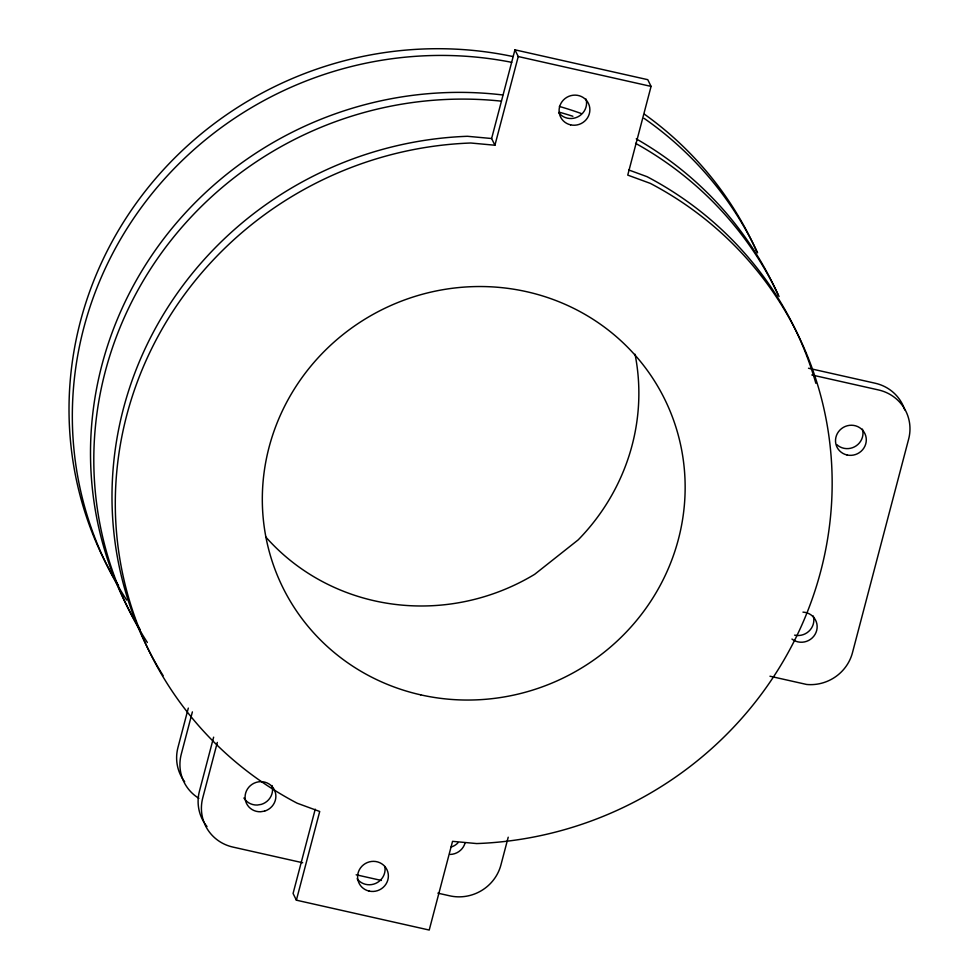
<?xml version="1.0" encoding="UTF-8"?>
<svg xmlns="http://www.w3.org/2000/svg" width="979" height="979" viewBox="0 0 979 979"><rect width="100%" height="100%" fill="white"/><g stroke="black" fill="none" stroke-linecap="round" stroke-linejoin="round"><path stroke-width="1.47" d="M188.311 708.086L177.958 747.491A42.293 40.775 -26.2 0 0 184.676 781.78M192.386 711.892L181.262 754.209A42.293 40.775 -26.2 0 0 198.872 798.326M213.642 737.163L199.447 791.154A42.293 40.775 -26.2 0 0 203.901 822.152M217.326 742.425L202.751 797.873A42.293 40.775 -26.2 0 0 232.88 847.068L302.695 862.756M315.238 809.192L293.076 893.46L296.38 900.178L429.218 930.05L452.543 841.34L476.724 843.568A360.921 347.961 -26.2 0 0 820.708 571.308A360.921 347.961 -26.2 0 0 650.337 183.391L627.747 175.106L651.072 86.397L647.768 79.678L514.942 49.819L491.617 138.516L494.921 145.235L470.728 143.007A360.921 347.961 -26.2 0 0 126.744 415.267A360.921 347.961 -26.2 0 0 297.114 803.184L319.717 811.481L296.38 900.178M494.921 145.235L518.246 56.537L514.942 49.819M508.223 837.204L500.93 864.922A42.293 40.775 -26.2 0 1 449.74 895.822L437.858 893.154M491.617 138.516L467.424 136.289A360.921 347.961 -26.2 0 0 157.766 324.098A360.921 347.961 -26.2 0 0 163.101 675.596M518.246 56.537L651.072 86.397M808.519 368.239L875.189 383.23A42.293 40.775 -26.2 0 1 904.755 409.895M811.824 374.957L878.506 389.948A42.293 40.775 -26.2 0 1 908.634 439.143L852.464 652.724A42.293 40.775 -26.2 0 1 806.672 684.468L769.971 676.22M356.16 874.785L381.418 880.464M628.677 169.942L647.033 176.673A360.921 347.961 -26.2 0 1 815.85 383.278M147.339 642.469A360.921 347.961 -26.2 0 1 151.916 266.863A360.921 347.961 -26.2 0 1 501.419 101.167M559.755 112.328A360.921 347.961 -26.2 0 1 572.899 116.281M635.555 143.338A360.921 347.961 -26.2 0 1 779.076 296.527M140.034 629.375A360.921 347.961 -26.2 0 1 152.039 255.005A360.921 347.961 -26.2 0 1 502.704 94.963M559.376 106.442A360.921 347.961 -26.2 0 1 581.171 113.491M636.252 138.871A360.921 347.961 -26.2 0 1 778.305 295.364M126.683 600.066A360.921 347.961 -26.2 0 1 139.116 210.522A360.921 347.961 -26.2 0 1 511.736 62.338M644.047 118.324A360.921 347.961 -26.2 0 1 757.587 252.863M118.545 585.699A360.921 347.961 -26.2 0 1 139.899 198.199A360.921 347.961 -26.2 0 1 512.886 56.537M644.512 114.262A360.921 347.961 -26.2 0 1 756.816 251.701M206.997 826.509A42.293 40.775 -26.2 0 1 204.623 823.278M272.015 785.562A15.505 14.954 -26.2 0 1 261.283 804.395L257.293 805.044A15.505 14.954 -26.2 0 1 243.893 798.007M457.903 842.907A15.505 14.954 -26.2 0 1 451.038 847.055M813.292 616.024A15.505 14.954 -26.2 0 1 794.593 635.151M862.438 429.132A15.505 14.954 -26.2 0 1 836.8 444.613M465.135 842.735A15.505 14.954 -26.2 0 1 450.352 854.434M802.964 612.132A15.505 14.954 -26.2 0 1 816.033 632.422A15.505 14.954 -26.2 0 1 791.95 639.067M586.017 99.026A15.505 14.954 -26.2 0 1 558.63 112.548M384.82 866.513A15.505 14.954 -26.2 0 1 357.127 878.775M635.041 354.239A212.884 205.247 -26.2 0 1 578.185 539.87L534.681 574.306A212.884 205.247 -26.2 0 1 265.664 536.859M264.587 811.114L260.598 811.762A15.505 14.954 -26.2 0 1 246.463 790.861A15.505 14.954 -26.2 0 1 272.186 786.614A15.505 14.954 -26.2 0 1 264.587 811.114M420.725 694.857A212.884 205.247 -26.2 0 0 677.48 432.363A212.884 205.247 -26.2 0 0 322.984 352.648A212.884 205.247 -26.2 0 0 420.725 694.857M847.043 454.978A15.505 14.954 -26.2 0 0 865.742 435.851A15.505 14.954 -26.2 0 0 839.921 430.05A15.505 14.954 -26.2 0 0 847.043 454.978M570.622 124.859A15.505 14.954 -26.2 0 0 589.321 105.744A15.505 14.954 -26.2 0 0 563.5 99.931A15.505 14.954 -26.2 0 0 570.622 124.859M369.12 891.086A15.505 14.954 -26.2 0 0 387.819 871.971A15.505 14.954 -26.2 0 0 361.997 866.158A15.505 14.954 -26.2 0 0 369.12 891.086"/></g></svg>
